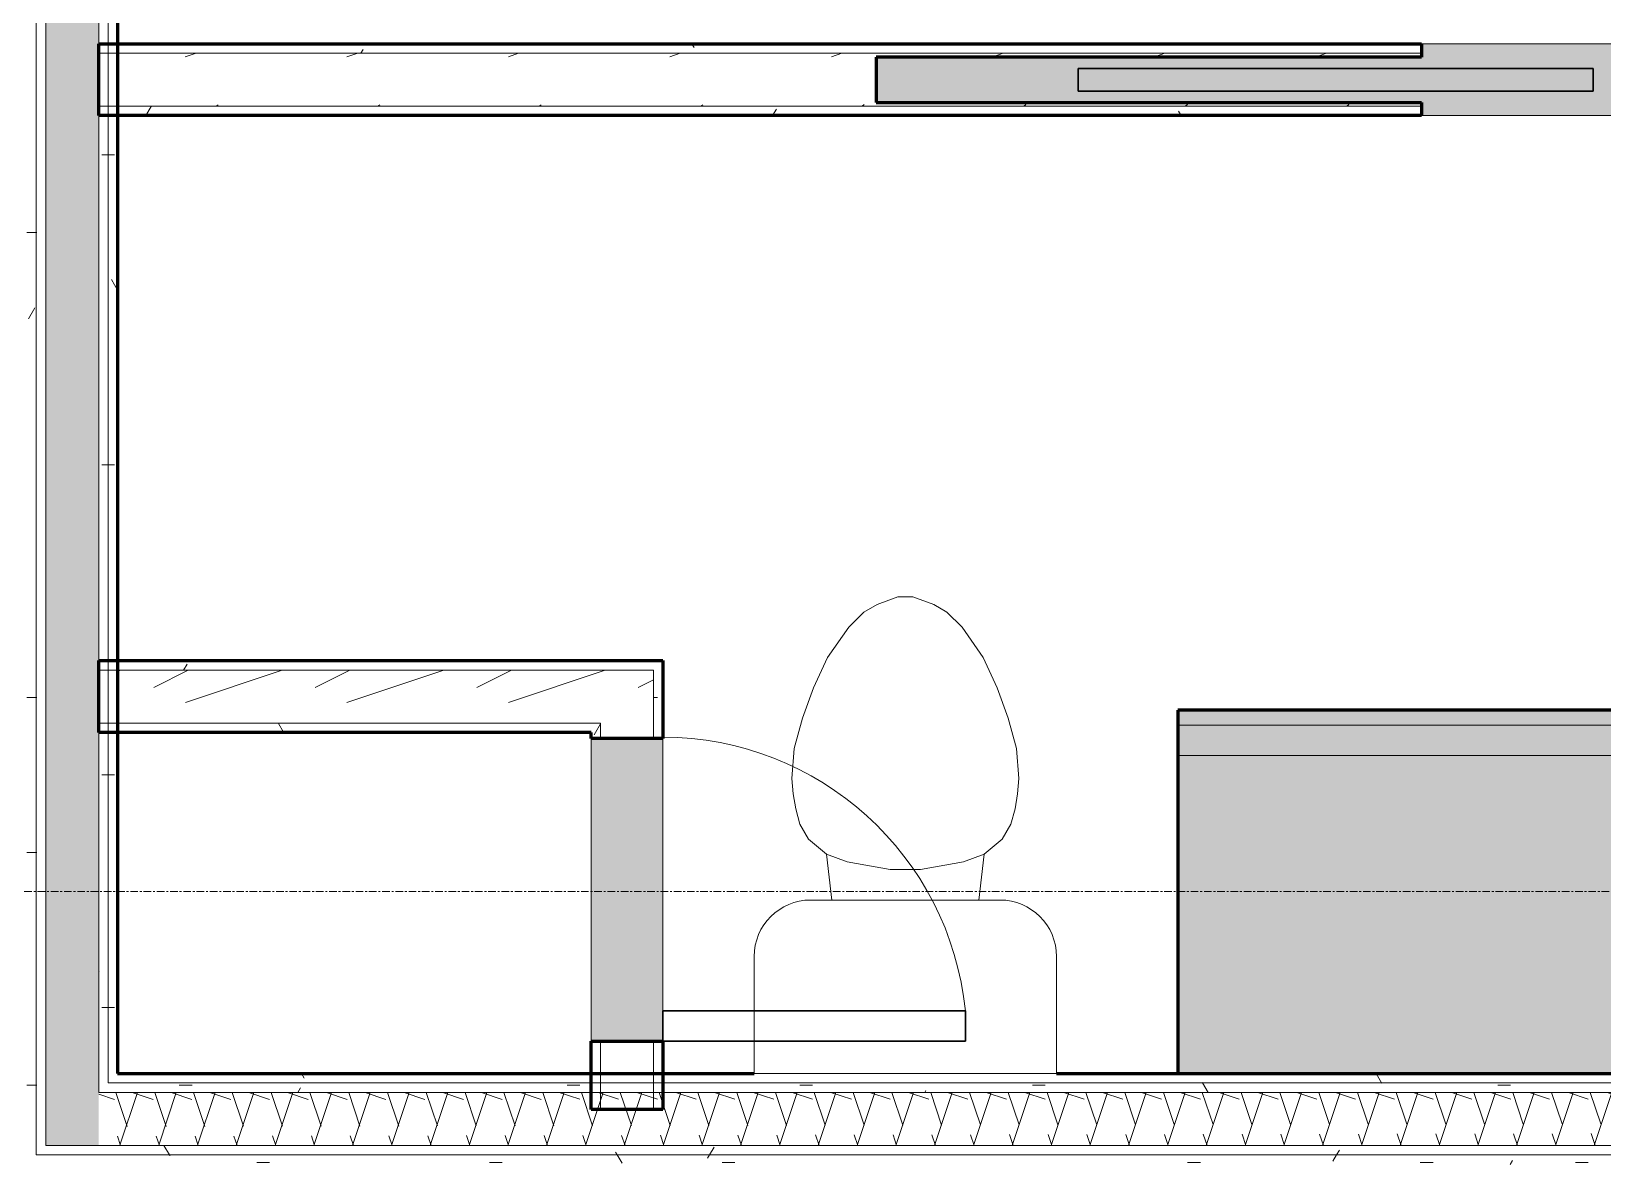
# Model space of a CAD drawing. Header units: inches. Extents: x -4061 to -1937, y 9836 to 11171.
# Drawn here: x -3408.6 to -3304.9, y 10449.5 to 10524 of the extents above; entities that cross this region are included whole.
import ezdxf

# ---------------------------------------------------------------- set-up
doc = ezdxf.new("R2010")
doc.units = ezdxf.units.IN
doc.header["$MEASUREMENT"] = 0
doc.linetypes.add('Grid Line 1_2_', pattern=[0.875, 0.5, -0.125, 0.125, -0.125])
for name, color, linetype, lineweight in [('0-1', 7, 'Continuous', 5), ('0-2', 250, 'Continuous', 9), ('A-DOOR-1', 250, 'Continuous', 9), ('A-DOOR-2', 50, 'Continuous', 30), ('A-WALL', 113, 'Continuous', 18), ('A-WALL-1', 8, 'Continuous', 5), ('A-WALL-2', 10, 'Continuous', 60), ('A-WALL-3', 7, 'Continuous', 18), ('A-WALL-PATT-1', 250, 'Continuous', 9), ('A-WALL-PATT-2', 253, 'Continuous', 9), ('A-WALL-PATT-4', 111, 'Continuous', 9), ('I-WALL-2', 2, 'Continuous', 60), ('P-SANR-FIXT-2', 250, 'Continuous', 9), ('Q-CASE-1', 9, 'Continuous', 9), ('Q-CASE-2', 10, 'Continuous', 60), ('Q-CASE-3', 250, 'Continuous', 9), ('S-GRID-1', 1, 'Grid Line 1_2_', 9)]:
    doc.layers.add(name, color=color, linetype=linetype, lineweight=lineweight)
pattern_1 = [(0, (-127.185, -364.175), (20.48, 5.12), [0.845, -14.515, 0.845, -14.515, -81.92]), (0, (-127.185, -364.175), (20.48, 5.12), [-30.72, 0.845, -29.875, 0.845, -14.515, -35.84]), (0, (-127.185, -364.175), (20.48, 5.12), [-76.8, 0.845, -9.395, 0.845, -24.755]), (120, (-119.505, -361.615), (-14.67405, 15.1762003), [0.845, -14.515, 0.845, -14.515, -81.92]), (120, (-119.505, -361.615), (-14.67405, 15.1762003), [-30.72, 0.845, -29.875, 0.845, -14.515, -35.84]), (120, (-119.505, -361.615), (-14.67405, 15.1762003), [-76.8, 0.845, -9.395, 0.845, -24.755]), (240, (-116.945, -351.375), (-5.80595, -20.2962003), [0.845, -14.515, 0.845, -14.515, -81.92]), (240, (-116.945, -351.375), (-5.80595, -20.2962003), [-30.72, 0.845, -29.875, 0.845, -14.515, -35.84]), (240, (-116.945, -351.375), (-5.80595, -20.2962003), [-76.8, 0.845, -9.395, 0.845, -24.755])]
pattern_2 = [(216.87, (-122.92, -353.513), (31.9871619, 21.32545714), [5.331, -47.981]), (206.565, (-116.522, -356.711), (-10.662476, -10.6620098), [11.921, -11.921]), (198.435, (-116.522, -362.043), (-21.3244936, -10.6625869), [6.744, -26.974])]
pattern_3 = [(161.57, (-126.865, -363.855), (-2.560496185, -0.000537386), [0, -18.214, 2.022, 0]), (18.43, (-127.505, -363.855), (-2.560496185, 0.000537386), [0, -18.214, 2.022, 0]), (108.43, (-126.865, -363.855), (1.27922091, -6.400876726), [6.07, -14.166]), (71.57, (-127.505, -363.855), (1.27922091, 6.400876726), [6.07, -14.166])]

# ---------------------------------------------------------------- blocks, each defined once
blk = doc.blocks.new('Pocket_Door_2385 - 34_ x 80_-1722096-ENLARGED RCP - 3RD FLOOR PLAN - WEST')
at = {"layer": 'A-DOOR-2'}
for p, q in [((-39.67, -0.75), (-39.67, 0.75)), ((-39.67, 0.75), (-5.67, 0.75)), ((-5.67, 0.75), (-5.67, -0.75)), ((-5.67, -0.75), (-39.67, -0.75))]:
    blk.add_line(p, q, dxfattribs=at)
blk = doc.blocks.new('Toilet-Domestic-3D - Toilet-Domestic-3D-1352612-ENLARGED RCP - 3RD FLOOR PLAN - WEST')
at = {"layer": 'P-SANR-FIXT-2'}
for p, q in [((-9.98, 19.48), (9.98, 19.48)), ((-9.98, 11.75), (-9.98, 19.48)), ((9.98, 19.48), (9.98, 11.75)), ((6.25, 8.02), (-6.25, 8.02)), ((-4.86, 8.02), (-5.21, 5)), ((4.86, 8.02), (5.21, 5)), ((-3.84, 5.5), (-5.21, 5)), ((-1, 6), (-3.84, 5.5)), ((1, 6), (-1, 6)), ((3.84, 5.5), (1, 6)), ((5.21, 5), (3.84, 5.5)), ((-5.21, 5), (-6.4, 4)), ((6.4, 4), (5.21, 5)), ((-6.4, 4), (-6.97, 3)), ((6.97, 3), (6.4, 4)), ((-6.97, 3), (-7.24, 2)), ((7.24, 2), (6.97, 3)), ((-7.24, 2), (-7.41, 1)), ((7.41, 1), (7.24, 2)), ((-7.41, 1), (-7.5, 0)), ((-7.5, 0), (-7.33, -1.99)), ((7.33, -1.99), (7.5, 0)), ((7.5, 0), (7.41, 1)), ((-7.33, -1.99), (-6.79, -4)), ((6.79, -4), (7.33, -1.99)), ((-6.79, -4), (-6.06, -6)), ((6.06, -6), (6.79, -4)), ((-6.06, -6), (-5.13, -8)), ((5.13, -8), (6.06, -6)), ((-5.13, -8), (-3.74, -10)), ((3.74, -10), (5.13, -8)), ((-3.74, -10), (-2.74, -11)), ((2.74, -11), (3.74, -10)), ((-2.74, -11), (-1.87, -11.5)), ((1.87, -11.5), (2.74, -11)), ((-1.87, -11.5), (-0.5, -12)), ((-0.5, -12), (0.5, -12)), ((0.5, -12), (1.87, -11.5))]:
    blk.add_line(p, q, dxfattribs=at)
for centre, start, end in [((-6.25, 11.75), 180, 270), ((6.25, 11.75), 270, 360)]:
    blk.add_arc(centre, 3.73, start, end, dxfattribs=at)
blk = doc.blocks.new('OD_CW_Base Cabinet - OD_CW_Base Cabinet-1913675-ENLARGED RCP - 3RD FLOOR PLAN - WEST')
at = {"layer": 'Q-CASE-1'}
for points in [[(0.74, 3), (59.14, 3), (59.14, 24), (0.74, 24), (0.74, 6.56)], [(59.14, 1), (59.14, 3), (0.74, 3), (0.74, 1), (24, 1)], [(24, 0), (59.14, 0), (59.14, 1), (0.74, 1), (0.74, 0), (8.67, 0)]]:
    blk.add_hatch(color=256, dxfattribs=at).paths.add_polyline_path(points, flags=0)
at = {"layer": 'Q-CASE-2'}
for p, q in [((59.14, 24), (0.74, 24)), ((0.74, 24), (0.74, 0)), ((59.14, 0), (59.14, 24)), ((0.74, 0), (59.14, 0))]:
    blk.add_line(p, q, dxfattribs=at)
at = {"layer": 'Q-CASE-3'}
for p, q in [((0.74, 24), (0.74, 3)), ((0.74, 24), (59.14, 24)), ((59.14, 3), (59.14, 24)), ((0.74, 3), (0.74, 1)), ((0.74, 3), (59.14, 3)), ((59.14, 1), (59.14, 3)), ((0.74, 1), (0.74, 0)), ((0.74, 1), (59.14, 1)), ((0.74, 1), (59.14, 1)), ((0.74, 0), (59.14, 0)), ((59.14, 0), (59.14, 1))]:
    blk.add_line(p, q, dxfattribs=at)
blk = doc.blocks.new('Single-Flush - CLOSET-1720159-ENLARGED RCP - 3RD FLOOR PLAN - WEST')
at = {"layer": 'A-DOOR-1'}
blk.add_arc((10, 2.37), 20.07, 95.7201, 180, dxfattribs=at)
at = {"layer": 'A-DOOR-2'}
for p, q in [((8, 2.37), (8, 22.34)), ((10, 22.34), (8, 22.34)), ((10, 2.37), (10, 22.34)), ((10, 2.37), (8, 2.37))]:
    blk.add_line(p, q, dxfattribs=at)
blk = doc.blocks.new('CTR - 1st Phase - Unit Layouts_rvt-1-ENLARGED RCP - 3RD FLOOR PLAN - WEST')
at = {"layer": 'A-WALL-1'}
for points in [[(-3282.85, 10518.43), (-3282.85, 10523.18), (-3316.85, 10523.18), (-3316.85, 10522.3), (-3352.85, 10522.3), (-3352.85, 10519.3), (-3316.85, 10519.3), (-3316.85, 10518.43), (-3287.17, 10518.43)], [(-3368.57, 10457.3), (-3366.92, 10457.3), (-3366.92, 10477.3), (-3371.67, 10477.3), (-3371.67, 10457.3), (-3371.05, 10457.3)]]:
    blk.add_hatch(color=256, dxfattribs=at).paths.add_polyline_path(points, flags=0)
at = {"layer": 'A-WALL-PATT-1'}
h = blk.add_hatch(dxfattribs=at)
h.set_pattern_fill('FP_1', color=256, style=0, pattern_type=2)
h.set_pattern_definition(pattern_1)
h.paths.add_polyline_path([(-3282.85, 10522.55), (-3274.52, 10522.55), (-3274.52, 10523.18), (-3282.85, 10523.18)], flags=0)
h.paths.add_polyline_path([(-3352.85, 10522.55), (-3316.85, 10522.55), (-3316.85, 10523.18), (-3402.92, 10523.18), (-3402.92, 10522.55), (-3383.45, 10522.55)], flags=0)
h = blk.add_hatch(dxfattribs=at)
h.set_pattern_fill('FP_1', color=256, style=0, pattern_type=2)
h.set_pattern_definition(pattern_1)
h.paths.add_polyline_path([(-3316.85, 10518.43), (-3316.85, 10519.05), (-3402.92, 10519.04), (-3402.92, 10518.43), (-3332.92, 10518.43)], flags=0)
h.paths.add_polyline_path([(-3274.52, 10518.43), (-3274.53, 10519.05), (-3282.85, 10519.05), (-3282.85, 10518.43)], flags=0)
h = blk.add_hatch(dxfattribs=at)
h.set_pattern_fill('FP_1', color=256, style=0, pattern_type=2)
h.set_pattern_definition(pattern_1)
h.paths.add_polyline_path([(-3366.92, 10481.8), (-3366.92, 10482.43), (-3402.92, 10482.4), (-3402.92, 10481.8), (-3367.55, 10481.8)], flags=0)
h = blk.add_hatch(dxfattribs=at)
h.set_pattern_fill('FP_1', color=256, style=0, pattern_type=2)
h.set_pattern_definition(pattern_1)
h.paths.add_polyline_path([(-3367.55, 10455.16), (-3366.92, 10455.16), (-3366.92, 10457.3), (-3367.55, 10457.3), (-3367.55, 10456.59)], flags=0)
h.paths.add_polyline_path([(-3366.92, 10477.3), (-3366.92, 10481.8), (-3367.55, 10481.8), (-3367.55, 10477.3)], flags=0)
h = blk.add_hatch(dxfattribs=at)
h.set_pattern_fill('FP_1', color=256, style=0, pattern_type=2)
h.set_pattern_definition(pattern_1)
h.paths.add_polyline_path([(-3371.67, 10477.68), (-3371.05, 10477.68), (-3371.05, 10478.3), (-3402.92, 10478.28), (-3402.92, 10477.68), (-3380.9, 10477.68)], flags=0)
h = blk.add_hatch(dxfattribs=at)
h.set_pattern_fill('FP_1', color=256, style=0, pattern_type=2)
h.set_pattern_definition(pattern_1)
h.paths.add_polyline_path([(-3371.67, 10455.16), (-3371.05, 10455.16), (-3371.05, 10457.3), (-3371.67, 10457.3), (-3371.67, 10455.96)], flags=0)
h.paths.add_polyline_path([(-3371.05, 10477.3), (-3371.05, 10477.68), (-3371.67, 10477.68), (-3371.67, 10477.3)], flags=0)
at = {"layer": 'A-WALL-PATT-2'}
h = blk.add_hatch(dxfattribs=at)
h.set_pattern_fill('FP_2', color=256, style=0, pattern_type=2)
h.set_pattern_definition(pattern_2)
h.paths.add_polyline_path([(-3273.9, 10519.05), (-3273.9, 10522.59), (-3274.52, 10522.59), (-3274.52, 10522.55), (-3282.85, 10522.55), (-3282.85, 10519.05), (-3274.52, 10519.05)], flags=0)
h.paths.add_polyline_path([(-3352.85, 10519.05), (-3316.85, 10519.05), (-3316.85, 10519.3), (-3352.85, 10519.3), (-3352.85, 10522.3), (-3316.85, 10522.3), (-3316.85, 10522.55), (-3402.92, 10522.54), (-3402.92, 10519.05), (-3383.45, 10519.05)], flags=0)
h = blk.add_hatch(dxfattribs=at)
h.set_pattern_fill('FP_2', color=256, style=0, pattern_type=2)
h.set_pattern_definition(pattern_2)
h.paths.add_polyline_path([(-3402.92, 10478.3), (-3367.55, 10478.3), (-3367.55, 10481.8), (-3402.92, 10481.8), (-3402.92, 10481.67)], flags=0)
h = blk.add_hatch(dxfattribs=at)
h.set_pattern_fill('FP_2', color=256, style=0, pattern_type=2)
h.set_pattern_definition(pattern_2)
h.paths.add_polyline_path([(-3369.39, 10455.16), (-3367.55, 10455.16), (-3367.55, 10457.3), (-3371.05, 10457.3), (-3371.05, 10455.16)], flags=0)
h.paths.add_polyline_path([(-3367.73, 10477.3), (-3367.55, 10477.3), (-3367.55, 10478.3), (-3371.05, 10478.3), (-3371.05, 10477.3)], flags=0)
at = {"layer": 'A-WALL-2'}
for p, q in [((-3404.17, 10523.18), (-3316.85, 10523.18)), ((-3404.17, 10518.43), (-3404.17, 10523.18)), ((-3316.85, 10522.3), (-3352.85, 10522.3)), ((-3352.85, 10522.3), (-3352.85, 10519.3)), ((-3316.85, 10523.18), (-3316.85, 10522.3)), ((-3352.85, 10519.3), (-3316.85, 10519.3)), ((-3316.85, 10519.3), (-3316.85, 10518.43)), ((-3316.85, 10518.43), (-3404.17, 10518.43)), ((-3404.17, 10477.68), (-3404.17, 10482.43)), ((-3404.17, 10482.43), (-3366.92, 10482.43)), ((-3366.92, 10482.43), (-3366.92, 10481.8)), ((-3366.92, 10481.8), (-3366.92, 10477.68)), ((-3371.67, 10477.68), (-3404.17, 10477.68)), ((-3371.67, 10477.3), (-3371.67, 10477.68)), ((-3366.92, 10477.68), (-3366.92, 10477.3)), ((-3366.92, 10477.3), (-3371.67, 10477.3)), ((-3371.67, 10452.79), (-3371.67, 10457.3)), ((-3371.67, 10457.3), (-3366.92, 10457.3)), ((-3366.92, 10457.3), (-3366.92, 10452.79)), ((-3366.92, 10452.79), (-3371.67, 10452.79))]:
    blk.add_line(p, q, dxfattribs=at)
at = {"layer": 'A-WALL-3'}
for p, q in [((-3316.85, 10522.55), (-3404.17, 10522.55)), ((-3282.85, 10523.18), (-3316.85, 10523.18)), ((-3316.85, 10519.05), (-3404.17, 10519.05)), ((-3316.85, 10518.43), (-3282.85, 10518.43)), ((-3404.17, 10481.8), (-3367.55, 10481.8)), ((-3367.55, 10478.3), (-3367.55, 10481.8)), ((-3404.17, 10478.3), (-3371.05, 10478.3)), ((-3371.05, 10477.68), (-3371.05, 10478.3)), ((-3371.05, 10477.3), (-3371.05, 10477.68)), ((-3367.55, 10477.68), (-3367.55, 10478.3)), ((-3367.55, 10477.3), (-3367.55, 10477.68)), ((-3371.67, 10477.3), (-3371.67, 10457.3)), ((-3366.92, 10457.3), (-3366.92, 10477.3)), ((-3371.05, 10452.79), (-3371.05, 10457.3)), ((-3367.55, 10452.79), (-3367.55, 10457.3))]:
    blk.add_line(p, q, dxfattribs=at)
at = {"layer": '0-2'}
blk.add_blockref('Pocket_Door_2385 - 34_ x 80_-1722096-ENLARGED RCP - 3RD FLOOR PLAN - WEST', (-3299.85, 10520.8), dxfattribs=at)
for name, p, rotation in [('Toilet-Domestic-3D - Toilet-Domestic-3D-1352612-ENLARGED RCP - 3RD FLOOR PLAN - WEST', (-3350.92, 10474.64), 180), ('OD_CW_Base Cabinet - OD_CW_Base Cabinet-1913675-ENLARGED RCP - 3RD FLOOR PLAN - WEST', (-3273.79, 10479.16), 180), ('Single-Flush - CLOSET-1720159-ENLARGED RCP - 3RD FLOOR PLAN - WEST', (-3369.3, 10467.3), 269.9999999999593)]:
    blk.add_blockref(name, p, dxfattribs=dict(at, rotation=rotation))
blk = doc.blocks.new('CTR - 1st Phase - Shell_rvt-1-ENLARGED RCP - 3RD FLOOR PLAN - WEST')
at = {"layer": 'S-GRID-1'}
blk.add_line((-1936.83, 10467.19), (-4027.88, 10467.19), dxfattribs=at)

msp = doc.modelspace()

# ---------------------------------------------------------------- hatches: boundary and pattern name
at = {"layer": 'A-WALL-PATT-4'}
h = msp.add_hatch(dxfattribs=at)
h.set_pattern_fill('FP_1', color=256, style=0, pattern_type=2)
h.set_pattern_definition(pattern_1)
h.paths.add_polyline_path([(-3408.3, 10449.16), (-3408.3, 10843.14), (-3408.92, 10843.14), (-3408.92, 10449.16)], flags=0)
h = msp.add_hatch(dxfattribs=at)
h.set_pattern_fill('FP_1', color=256, style=0, pattern_type=2)
h.set_pattern_definition(pattern_1)
h.paths.add_polyline_path([(-3408.3, 10449.79), (-3407.67, 10449.79), (-3407.67, 10843.14), (-3408.3, 10843.14), (-3408.3, 10450.32)], flags=0)
h = msp.add_hatch(dxfattribs=at)
h.set_pattern_fill('FP_4', color=256, style=0, pattern_type=2)
h.set_pattern_definition(pattern_3)
h.paths.add_polyline_path([(-3404.17, 10450.41), (-3404.17, 10843.41), (-3407.67, 10843.41), (-3407.67, 10450.41)], flags=0)
h = msp.add_hatch(dxfattribs=at)
h.set_pattern_fill('FP_1', color=256, style=0, pattern_type=2)
h.set_pattern_definition(pattern_1)
h.paths.add_polyline_path([(-3404.17, 10453.91), (-3403.55, 10453.91), (-3403.55, 10645.43), (-3404.17, 10645.43), (-3404.17, 10472.56)], flags=0)
h.paths.add_polyline_path([(-3404.17, 10648.93), (-3403.55, 10648.93), (-3403.55, 10843.14), (-3404.17, 10843.14), (-3404.17, 10670.56)], flags=0)
h = msp.add_hatch(dxfattribs=at)
h.set_pattern_fill('FP_1', color=256, style=0, pattern_type=2)
h.set_pattern_definition(pattern_1)
h.paths.add_polyline_path([(-3403.55, 10454.54), (-3402.92, 10454.54), (-3402.92, 10645.43), (-3403.55, 10645.43), (-3403.55, 10472.56)], flags=0)
h.paths.add_polyline_path([(-3402.92, 10648.93), (-3402.92, 10719.79), (-3403.55, 10719.79), (-3403.55, 10648.93), (-3403.24, 10648.93)], flags=0)
h.paths.add_polyline_path([(-3403.39, 10743.79), (-3402.92, 10743.79), (-3402.92, 10843.14), (-3403.55, 10843.14), (-3403.55, 10743.79)], flags=0)
h = msp.add_hatch(dxfattribs=at)
h.set_pattern_fill('FP_1', color=256, style=0, pattern_type=2)
h.set_pattern_definition(pattern_1)
h.paths.add_polyline_path([(-3380.9, 10454.54), (-3274.52, 10454.54), (-3274.52, 10455.16), (-3402.92, 10455.16), (-3402.92, 10454.54)], flags=0)
h = msp.add_hatch(dxfattribs=at)
h.set_pattern_fill('FP_4', color=256, style=0, pattern_type=2)
h.set_pattern_definition(pattern_3)
h.paths.add_polyline_path([(-3274.52, 10450.41), (-3273.27, 10450.41), (-3273.27, 10453.91), (-3404.17, 10453.91), (-3404.17, 10450.41), (-3288.93, 10450.41)], flags=0)
h = msp.add_hatch(dxfattribs=at)
h.set_pattern_fill('FP_1', color=256, style=0, pattern_type=2)
h.set_pattern_definition(pattern_1)
h.paths.add_polyline_path([(-3402.92, 10453.91), (-3273.9, 10453.91), (-3273.9, 10454.54), (-3403.55, 10454.54), (-3403.55, 10453.91)], flags=0)
h = msp.add_hatch(dxfattribs=at)
h.set_pattern_fill('FP_1', color=256, style=0, pattern_type=2)
h.set_pattern_definition(pattern_1)
h.paths.add_polyline_path([(-3380.9, 10449.16), (-3269.15, 10449.16), (-3269.17, 10449.79), (-3408.3, 10449.79), (-3408.3, 10449.16), (-3402.92, 10449.16)], flags=0)
h = msp.add_hatch(dxfattribs=at)
h.set_pattern_fill('FP_1', color=256, style=0, pattern_type=2)
h.set_pattern_definition(pattern_1)
h.paths.add_polyline_path([(-3404.17, 10449.79), (-3269.77, 10449.79), (-3269.77, 10450.41), (-3407.67, 10450.41), (-3407.67, 10449.79)], flags=0)

# ---------------------------------------------------------------- linework, layer by layer
at = {"layer": 'A-WALL'}
for p, q in [((-3408.3, 10843.41), (-3408.3, 10449.79)), ((-3407.67, 10843.41), (-3407.67, 10450.41)), ((-3404.17, 10843.41), (-3404.17, 10453.91)), ((-3403.55, 10719.79), (-3403.55, 10454.54)), ((-3404.17, 10453.91), (-3273.27, 10453.91)), ((-3403.55, 10454.54), (-3273.9, 10454.54)), ((-3408.3, 10449.79), (-3269.15, 10449.79)), ((-3407.67, 10450.41), (-3269.77, 10450.41))]:
    msp.add_line(p, q, dxfattribs=at)
at = {"layer": 'I-WALL-2'}
for p, q in [((-3402.92, 10649.56), (-3402.92, 10455.16)), ((-3402.92, 10455.16), (-3360.9, 10455.16)), ((-3340.95, 10455.16), (-3332.92, 10455.16))]:
    msp.add_line(p, q, dxfattribs=at)

# ---------------------------------------------------------------- block references
at = {"layer": '0-1'}
for name in ['CTR - 1st Phase - Shell_rvt-1-ENLARGED RCP - 3RD FLOOR PLAN - WEST', 'CTR - 1st Phase - Unit Layouts_rvt-1-ENLARGED RCP - 3RD FLOOR PLAN - WEST']:
    msp.add_blockref(name, (0, 0), dxfattribs=at)

doc.saveas('drawing.dxf')
